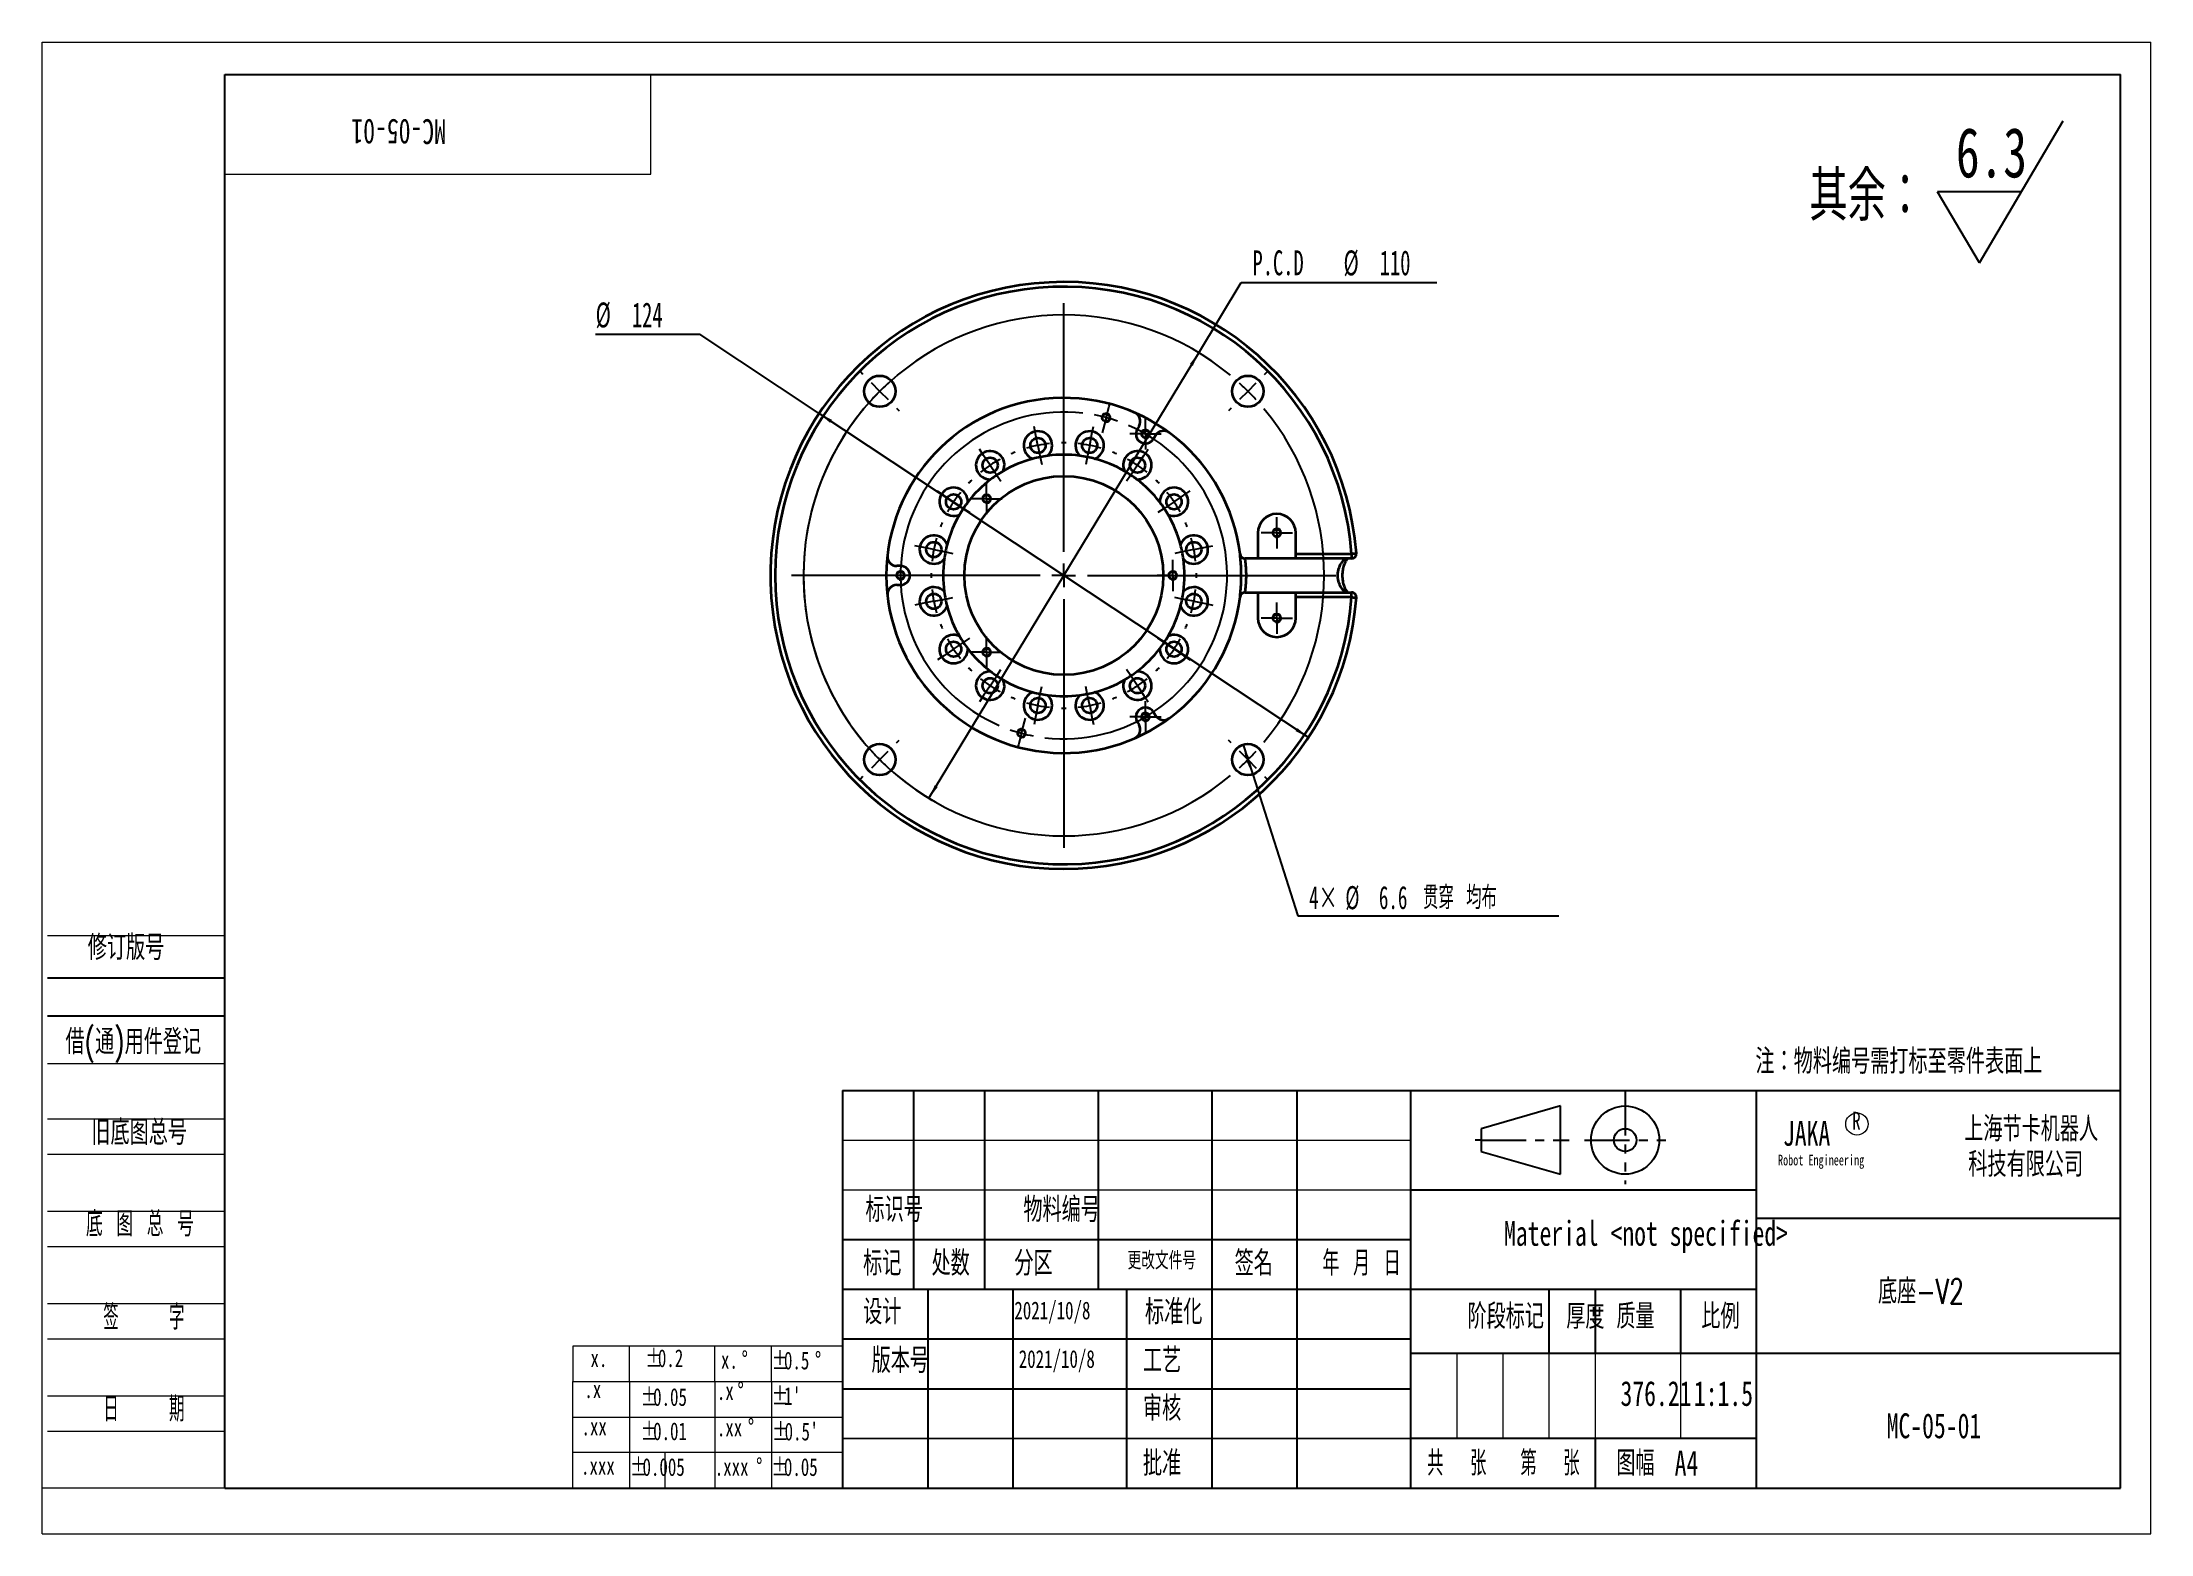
# Model space of a CAD drawing. Header units: millimetres. Extents: x 0 to 297, y 0 to 210.
import ezdxf

# ---------------------------------------------------------------- set-up
doc = ezdxf.new("R2010")
doc.units = ezdxf.units.MM
doc.linetypes.add('CENTERX2', pattern=[20.32, 12.7, -2.54, 2.54, -2.54])
doc.linetypes.add('PHANTOM', pattern=[12.7, 6.35, -1.27, 1.27, -1.27, 1.27, -1.27])
doc.layers.add('文字层', color=190, linetype='Continuous')
doc.layers.add('标注层', color=3, linetype='Continuous')
doc.styles.add('SLDTEXTSTYLE0', font='TXT', dxfattribs={"width": 0.7, "bigfont": 'bigfont'})
doc.styles.add('SLDTEXTSTYLE1', font='TXT', dxfattribs={"width": 0.7})
doc.styles.add('SLDTEXTSTYLE2', font='TXT', dxfattribs={"width": 0.6, "bigfont": 'bigfont'})
doc.styles.add('SLDTEXTSTYLE3', font='TXT', dxfattribs={"width": 0.62, "bigfont": 'bigfont'})
doc.styles.add('SLDTEXTSTYLE4', font='TXT', dxfattribs={"width": 0.614286, "bigfont": 'bigfont'})
doc.styles.add('SLDTEXTSTYLE5', font='TXT', dxfattribs={"width": 0.566667, "bigfont": 'bigfont'})
doc.styles.add('SLDTEXTSTYLE6', font='TXT', dxfattribs={"width": 0.605})
doc.styles.add('SLDTEXTSTYLE7', font='TXT', dxfattribs={"width": 0.605, "bigfont": 'bigfont'})
doc.dimstyles.new('SLDDIMSTYLE0', dxfattribs={"dimtxt": 3.5, "dimasz": 2, "dimexe": 0, "dimexo": 0.0625, "dimgap": 0.875, "dimtad": 0, "dimtih": 1, "dimtoh": 1, "dimdec": 0, "dimlfac": 1.5, "dimrnd": 1e-09, "dimzin": 12, "dimdsep": 46, "dimtxsty": 'SLDTEXTSTYLE6', "dimsah": 1, "dimcen": 0, "dimadec": 0, "dimazin": 3, "dimtfac": 1, "dimtmove": 0, "dimatfit": 3, "dimfxl": 0, "dimfrac": 2, "dimtolj": 1, "dimtzin": 12, "dimarcsym": 0})
doc.dimstyles.new('SLDDIMSTYLE1', dxfattribs={"dimtxt": 3.25, "dimasz": 2, "dimexe": 0, "dimexo": 0.0625, "dimgap": 0.8125, "dimtad": 0, "dimtih": 1, "dimtoh": 1, "dimlfac": 1.5, "dimrnd": 1e-09, "dimzin": 12, "dimdsep": 46, "dimtxsty": 'SLDTEXTSTYLE6', "dimsah": 1, "dimcen": 0, "dimadec": 0, "dimazin": 3, "dimtfac": 1, "dimtmove": 0, "dimatfit": 3, "dimfxl": 0, "dimfrac": 2, "dimtolj": 1, "dimtzin": 12, "dimarcsym": 0})

# ---------------------------------------------------------------- blocks, each defined once
blk = doc.blocks.new('SW_NOTE_0')
at = {"layer": '文字层', "color": 0, "char_height": 3.5, "attachment_point": 2, "style": 'SLDTEXTSTYLE0'}
for s, insert in [('\\M+18FE3\\M+18A43节卡\\M+18AF7\\M+18AED\\M+1906C', (16.08, 4.51)), ('\\M+189C8\\M+18B5A\\M+1974C\\M+18CC0\\M+18CF6\\M+18E69', (15.31, -0.49))]:
    blk.add_mtext(s, dxfattribs=dict(at, insert=insert))
blk = doc.blocks.new('SW_NOTE_1')
at = {"color": 0, "linetype": 'Continuous', "lineweight": 18, "char_height": 2.5, "attachment_point": 1, "style": 'SLDTEXTSTYLE1'}
for s, insert in [('%%p', (0, 3.22)), ('0.2', (1.75, 3.22))]:
    blk.add_mtext(s, dxfattribs=dict(at, insert=insert))
blk = doc.blocks.new('SW_NOTE_2')
at = {"color": 0, "linetype": 'Continuous', "lineweight": 18, "char_height": 2.5, "attachment_point": 1, "style": 'SLDTEXTSTYLE1'}
for s, insert in [('%%p', (0, 3.22)), ('0.05', (1.75, 3.22))]:
    blk.add_mtext(s, dxfattribs=dict(at, insert=insert))
blk = doc.blocks.new('SW_NOTE_3')
at = {"color": 0, "linetype": 'Continuous', "lineweight": 18, "char_height": 2.5, "attachment_point": 1, "style": 'SLDTEXTSTYLE1'}
for s, insert in [('%%p', (0, 3.22)), ('0.01', (1.75, 3.22))]:
    blk.add_mtext(s, dxfattribs=dict(at, insert=insert))
blk = doc.blocks.new('SW_NOTE_4')
at = {"color": 0, "linetype": 'Continuous', "lineweight": 18, "char_height": 2.5, "attachment_point": 1, "style": 'SLDTEXTSTYLE1'}
for s, insert in [('%%p', (0, 3.22)), ('0.005', (1.75, 3.22))]:
    blk.add_mtext(s, dxfattribs=dict(at, insert=insert))
blk = doc.blocks.new('SW_NOTE_5')
at = {"color": 0, "linetype": 'Continuous', "lineweight": 18, "char_height": 2.5, "attachment_point": 1, "style": 'SLDTEXTSTYLE1'}
for s, insert in [('%%p', (0, 3.22)), ('0.5', (1.75, 3.22)), ('%%d', (6.11, 3.22))]:
    blk.add_mtext(s, dxfattribs=dict(at, insert=insert))
blk = doc.blocks.new('SW_NOTE_6')
at = {"color": 0, "linetype": 'Continuous', "lineweight": 18, "char_height": 2.5, "attachment_point": 1, "style": 'SLDTEXTSTYLE1'}
for s, insert in [('%%d', (2.91, 3.22)), ('.x', (0, 3.22))]:
    blk.add_mtext(s, dxfattribs=dict(at, insert=insert))
blk = doc.blocks.new('SW_NOTE_7')
at = {"color": 0, "linetype": 'Continuous', "lineweight": 18, "char_height": 2.5, "attachment_point": 1, "style": 'SLDTEXTSTYLE1'}
for s, insert in [('%%d', (4.36, 3.22)), ('.xx', (0, 3.22))]:
    blk.add_mtext(s, dxfattribs=dict(at, insert=insert))
blk = doc.blocks.new('SW_NOTE_8')
at = {"color": 0, "linetype": 'Continuous', "lineweight": 18, "char_height": 2.5, "attachment_point": 1, "style": 'SLDTEXTSTYLE1'}
for s, insert in [('%%d', (5.82, 3.22)), ('.xxx', (0, 3.22))]:
    blk.add_mtext(s, dxfattribs=dict(at, insert=insert))
blk = doc.blocks.new('SW_NOTE_9')
at = {"color": 0, "linetype": 'Continuous', "lineweight": 18, "char_height": 2.5, "attachment_point": 1, "style": 'SLDTEXTSTYLE1'}
for s, insert in [('%%d', (2.91, 3.22)), ('x.', (0, 3.22))]:
    blk.add_mtext(s, dxfattribs=dict(at, insert=insert))
blk = doc.blocks.new('SW_NOTE_10')
at = {"color": 0, "linetype": 'Continuous', "lineweight": 18, "char_height": 2.5, "attachment_point": 1, "style": 'SLDTEXTSTYLE1'}
for s, insert in [('%%p', (0, 3.22)), ("1'", (1.75, 3.22))]:
    blk.add_mtext(s, dxfattribs=dict(at, insert=insert))
blk = doc.blocks.new('SW_NOTE_11')
at = {"color": 0, "linetype": 'Continuous', "lineweight": 18, "char_height": 2.5, "attachment_point": 1, "style": 'SLDTEXTSTYLE1'}
for s, insert in [('%%p', (0, 3.22)), ("0.5'", (1.75, 3.22))]:
    blk.add_mtext(s, dxfattribs=dict(at, insert=insert))
blk = doc.blocks.new('SW_NOTE_12')
at = {"color": 0, "linetype": 'Continuous', "lineweight": 18, "char_height": 2.5, "attachment_point": 1, "style": 'SLDTEXTSTYLE1'}
for s, insert in [('%%p', (0, 3.22)), ('0.05', (1.75, 3.22))]:
    blk.add_mtext(s, dxfattribs=dict(at, insert=insert))
blk = doc.blocks.new('SW_SFSYMBOL_0')
at = {"layer": '标注层', "color": 0}
for p, q in [((3.3, -10), (15.09, 10)), ((3.3, -10), (-2.6, 0)), ((9.2, 0), (-2.6, 0))]:
    blk.add_line(p, q, dxfattribs=at)
at = {"layer": '标注层', "color": 0, "insert": (0, 9.02), "char_height": 7, "attachment_point": 1, "style": 'SLDTEXTSTYLE1'}
blk.add_mtext('6.3', dxfattribs=at)
blk = doc.blocks.new('_D')
at = {"layer": '标注层'}
for p, q in [((92.66, 168.84), (77.95, 168.84)), ((109.43, 157.73), (92.66, 168.84)), ((178.34, 112.11), (109.43, 157.73))]:
    blk.add_line(p, q, dxfattribs=at)
for points in [[(109.43, 157.73), (110.96, 156.42), (111.24, 156.84)], [(178.34, 112.11), (176.81, 113.42), (176.54, 113.01)]]:
    blk.add_solid(points, dxfattribs=at)
at = {"layer": '标注层', "char_height": 3.5, "attachment_point": 1, "style": 'SLDTEXTSTYLE6'}
for s, insert in [('%%c', (77.95, 173.35)), ('124', (83.06, 173.36))]:
    blk.add_mtext(s, dxfattribs=dict(at, insert=insert))
blk = doc.blocks.new('_D_1')
at = {"layer": '标注层'}
for p, q in [((162.89, 166.28), (168.88, 176.17)), ((168.88, 176.17), (196.41, 176.17)), ((124.89, 103.56), (162.89, 166.28))]:
    blk.add_line(p, q, dxfattribs=at)
blk.add_arc((143.89, 134.92), 36.67, 129.7392, 239.5712, dxfattribs=at)
for points in [[(162.89, 166.28), (161.64, 164.7), (162.07, 164.44)], [(124.89, 103.56), (126.14, 105.14), (125.71, 105.4)]]:
    blk.add_solid(points, dxfattribs=at)
at = {"layer": '标注层', "char_height": 3.5, "attachment_point": 1, "style": 'SLDTEXTSTYLE6'}
for s, insert in [('P.C.D', (170.47, 180.69)), ('%%c', (183.29, 180.68)), ('110', (188.39, 180.69))]:
    blk.add_mtext(s, dxfattribs=dict(at, insert=insert))
blk = doc.blocks.new('_D_2')
at = {"layer": '标注层'}
for p, q in [((169.14, 111.09), (170.49, 106.9)), ((170.49, 106.9), (176.86, 87)), ((176.86, 87), (213.6, 87))]:
    blk.add_line(p, q, dxfattribs=at)
for points in [[(169.14, 111.09), (169.52, 109.11), (169.99, 109.26)], [(170.49, 106.9), (170.11, 108.88), (169.64, 108.73)]]:
    blk.add_solid(points, dxfattribs=at)
at = {"layer": '标注层', "char_height": 3.25, "attachment_point": 1}
for s, insert, style in [('4×', (178.44, 91.2), 'SLDTEXTSTYLE6'), ('%%c', (183.54, 91.19), 'SLDTEXTSTYLE6'), ('6.6', (188.27, 91.2), 'SLDTEXTSTYLE6'), ('贯\\M+190FA \\M+18BCF\\M+1957A', (194.48, 91.2), 'SLDTEXTSTYLE7')]:
    blk.add_mtext(s, dxfattribs=dict(at, insert=insert, style=style))
blk = doc.blocks.new('SW_CENTERMARKSYMBOL_0')
at = {"layer": '标注层', "color": 0}
for p, q in [((25.93, 29.26), (25.93, 64.26)), ((-2.36, 54.21), (-2.73, 54.59)), ((54.21, 54.21), (54.59, 54.59)), ((0, 51.85), (-1.18, 53.03)), ((0, 51.85), (1.18, 50.68)), ((51.85, 51.85), (50.68, 50.68)), ((51.85, 51.85), (53.03, 53.03)), ((2.36, 49.5), (2.73, 49.12)), ((31.88, 48.14), (31.45, 46.53)), ((31.88, 48.14), (32.31, 49.75)), ((32.31, 49.75), (32.45, 50.27)), ((49.5, 49.5), (49.12, 49.12)), ((21.96, 45.87), (21.75, 46.92)), ((22.29, 44.24), (21.96, 45.87)), ((29.57, 44.24), (29.89, 45.87)), ((29.89, 45.87), (30.1, 46.92)), ((31.45, 46.53), (31.31, 46.02)), ((14.63, 42.83), (14.04, 43.72)), ((15.56, 41.45), (14.63, 42.83)), ((22.29, 44.24), (22.61, 42.6)), ((22.61, 42.6), (22.82, 41.55)), ((29.24, 42.6), (29.04, 41.55)), ((29.57, 44.24), (29.24, 42.6)), ((36.3, 41.45), (37.22, 42.83)), ((37.22, 42.83), (37.82, 43.72)), ((15.56, 41.45), (16.48, 40.06)), ((16.48, 40.06), (17.08, 39.18)), ((35.37, 40.06), (34.78, 39.18)), ((36.3, 41.45), (35.37, 40.06)), ((9.02, 37.22), (8.13, 37.82)), ((10.41, 36.3), (9.02, 37.22)), ((10.41, 36.3), (11.79, 35.37)), ((41.45, 36.3), (40.06, 35.37)), ((41.45, 36.3), (42.83, 37.22)), ((42.83, 37.22), (43.72, 37.82)), ((11.79, 35.37), (12.68, 34.78)), ((40.06, 35.37), (39.18, 34.78)), ((5.98, 29.89), (4.94, 30.1)), ((7.62, 29.57), (5.98, 29.89)), ((44.24, 29.57), (45.87, 29.89)), ((45.87, 29.89), (46.92, 30.1)), ((7.62, 29.57), (9.25, 29.24)), ((9.25, 29.24), (10.3, 29.04)), ((25.93, 25.93), (25.93, 27.59)), ((42.6, 29.24), (41.55, 29.04)), ((44.24, 29.57), (42.6, 29.24)), ((22.59, 25.93), (-12.41, 25.93)), ((25.93, 25.93), (24.26, 25.93)), ((25.93, 25.93), (25.93, 24.26)), ((25.93, 25.93), (27.59, 25.93)), ((29.26, 25.93), (64.26, 25.93)), ((5.98, 21.96), (4.94, 21.75)), ((7.62, 22.29), (5.98, 21.96)), ((7.62, 22.29), (9.25, 22.61)), ((9.25, 22.61), (10.3, 22.82)), ((25.93, 22.59), (25.93, -12.41)), ((42.6, 22.61), (41.55, 22.82)), ((44.24, 22.29), (42.6, 22.61)), ((44.24, 22.29), (45.87, 21.96)), ((45.87, 21.96), (46.92, 21.75)), ((10.41, 15.56), (9.02, 14.63)), ((10.41, 15.56), (11.79, 16.48)), ((11.79, 16.48), (12.68, 17.08)), ((40.06, 16.48), (39.18, 17.08)), ((41.45, 15.56), (40.06, 16.48)), ((41.45, 15.56), (42.83, 14.63)), ((9.02, 14.63), (8.13, 14.04)), ((16.48, 11.79), (17.08, 12.68)), ((35.37, 11.79), (34.78, 12.68)), ((42.83, 14.63), (43.72, 14.04)), ((14.63, 9.02), (14.04, 8.13)), ((15.56, 10.41), (14.63, 9.02)), ((15.56, 10.41), (16.48, 11.79)), ((22.29, 7.62), (22.61, 9.25)), ((22.61, 9.25), (22.82, 10.3)), ((29.24, 9.25), (29.04, 10.3)), ((29.57, 7.62), (29.24, 9.25)), ((36.3, 10.41), (35.37, 11.79)), ((36.3, 10.41), (37.22, 9.02)), ((37.22, 9.02), (37.82, 8.13)), ((21.96, 5.98), (21.75, 4.94)), ((22.29, 7.62), (21.96, 5.98)), ((29.57, 7.62), (29.89, 5.98)), ((29.89, 5.98), (30.1, 4.94)), ((19.97, 3.71), (19.54, 2.1)), ((19.97, 3.71), (20.41, 5.32)), ((20.41, 5.32), (20.54, 5.84)), ((0, 0), (-1.18, -1.18)), ((0, 0), (1.18, 1.18)), ((2.36, 2.36), (2.73, 2.73)), ((19.54, 2.1), (19.41, 1.59)), ((49.5, 2.36), (49.12, 2.73)), ((51.85, 0), (50.68, 1.18)), ((-2.36, -2.36), (-2.73, -2.73)), ((51.85, 0), (53.03, -1.18)), ((54.21, -2.36), (54.59, -2.73))]:
    blk.add_line(p, q, dxfattribs=at)
for radius, start, end in [(36.67, 50.2087, 129.7913), (36.67, 135, 137.6044), (36.67, 132.3956, 135), (36.67, 45, 47.6044), (36.67, 42.3956, 45), (36.67, 140.2087, 219.7913), (23, 83.3037, 246.6963), (23, 75, 79.1519), (23, 70.8481, 75), (36.67, 320.2087, 39.7913), (23, 263.3037, 66.6963), (18.67, 88.9814, 91.0186), (18.67, 118.6343, 123.75), (18.67, 111.4814, 113.5186), (18.67, 101.25, 106.3657), (18.67, 96.1343, 101.25), (18.67, 78.75, 83.8657), (18.67, 73.6343, 78.75), (18.67, 66.4814, 68.5186), (18.67, 56.25, 61.3657), (18.67, 133.9814, 136.0186), (18.67, 123.75, 128.8657), (18.67, 51.1343, 56.25), (18.67, 43.9814, 46.0186), (18.67, 146.25, 151.3657), (18.67, 141.1343, 146.25), (18.67, 33.75, 38.8657), (18.67, 28.6343, 33.75), (18.67, 156.4814, 158.5186), (18.67, 21.4814, 23.5186), (18.67, 163.6343, 168.75), (18.67, 11.25, 16.3657), (18.67, 168.75, 173.8657), (18.67, 6.1343, 11.25), (18.67, 178.9814, 181.0186), (18.67, 186.1343, 191.25), (18.67, 348.75, 353.8657), (18.67, 358.9814, 1.0186), (18.67, 191.25, 196.3657), (18.67, 343.6343, 348.75), (18.67, 201.4814, 203.5186), (18.67, 336.4814, 338.5186), (18.67, 208.6343, 213.75), (18.67, 213.75, 218.8657), (18.67, 321.1343, 326.25), (18.67, 326.25, 331.3657), (18.67, 223.9814, 226.0186), (18.67, 313.9814, 316.0186), (18.67, 231.1343, 236.25), (18.67, 236.25, 241.3657), (18.67, 298.6343, 303.75), (18.67, 303.75, 308.8657), (18.67, 246.4814, 248.5186), (18.67, 253.6343, 258.75), (18.67, 258.75, 263.8657), (18.67, 268.9814, 271.0186), (18.67, 276.1343, 281.25), (18.67, 281.25, 286.3657), (18.67, 291.4814, 293.5186), (23, 250.8481, 255), (23, 255, 259.1519), (36.67, 222.3956, 225), (36.67, 312.3956, 315), (36.67, 315, 317.6044), (36.67, 225, 227.6044), (36.67, 230.2087, 309.7913)]:
    blk.add_arc((25.93, 25.93), radius, start, end, dxfattribs=at)
blk = doc.blocks.new('SW_CENTERMARKSYMBOL_1')
at = {"layer": '标注层', "color": 0}
for p, q in [((-1.67, 0), (-2.2, 0)), ((0, 0), (-1.67, 0)), ((0, 1.67), (0, 2.2)), ((0, 0), (0, 1.67)), ((0, 0), (0, -1.67)), ((0, 0), (1.67, 0)), ((1.67, 0), (2.2, 0)), ((0, -1.67), (0, -2.2))]:
    blk.add_line(p, q, dxfattribs=at)
blk = doc.blocks.new('SW_CENTERMARKSYMBOL_2')
at = {"layer": '标注层', "color": 0}
for p, q in [((-1.67, 0), (-2.2, 0)), ((0, 0), (-1.67, 0)), ((0, 1.67), (0, 2.2)), ((0, 0), (0, 1.67)), ((0, 0), (0, -1.67)), ((0, 0), (1.67, 0)), ((1.67, 0), (2.2, 0)), ((0, -1.67), (0, -2.2))]:
    blk.add_line(p, q, dxfattribs=at)
blk = doc.blocks.new('SW_CENTERMARKSYMBOL_3')
at = {"layer": '标注层', "color": 0}
for p, q in [((-1.67, 0), (-2.2, 0)), ((0, 0), (-1.67, 0)), ((0, 1.67), (0, 2.2)), ((0, 0), (0, 1.67)), ((0, 0), (0, -1.67)), ((0, 0), (1.67, 0)), ((1.67, 0), (2.2, 0)), ((0, -1.67), (0, -2.2))]:
    blk.add_line(p, q, dxfattribs=at)
blk = doc.blocks.new('SW_CENTERMARKSYMBOL_4')
at = {"layer": '标注层', "color": 0}
for p, q in [((-1.67, 0), (-2.2, 0)), ((0, 0), (-1.67, 0)), ((0, 1.67), (0, 2.2)), ((0, 0), (0, 1.67)), ((0, 0), (0, -1.67)), ((0, 0), (1.67, 0)), ((1.67, 0), (2.2, 0)), ((0, -1.67), (0, -2.2))]:
    blk.add_line(p, q, dxfattribs=at)
blk = doc.blocks.new('SW_CENTERMARKSYMBOL_5')
at = {"layer": '标注层', "color": 0}
for p, q in [((-1.67, 0), (-2.2, 0)), ((0, 0), (-1.67, 0)), ((0, 1.67), (0, 2.2)), ((0, 0), (0, 1.67)), ((0, 0), (0, -1.67)), ((0, 0), (1.67, 0)), ((1.67, 0), (2.2, 0)), ((0, -1.67), (0, -2.2))]:
    blk.add_line(p, q, dxfattribs=at)
blk = doc.blocks.new('SW_CENTERMARKSYMBOL_6')
at = {"layer": '标注层', "color": 0}
for p, q in [((-1.67, 0), (-2.2, 0)), ((0, 0), (-1.67, 0)), ((0, 1.67), (0, 2.2)), ((0, 0), (0, 1.67)), ((0, 0), (0, -1.67)), ((0, 0), (1.67, 0)), ((1.67, 0), (2.2, 0)), ((0, -1.67), (0, -2.2))]:
    blk.add_line(p, q, dxfattribs=at)
blk = doc.blocks.new('SW_CENTERMARKSYMBOL_7')
at = {"layer": '标注层', "color": 0}
for p, q in [((-1.67, 0), (-2.2, 0)), ((0, 0), (-1.67, 0)), ((0, 1.67), (0, 2.2)), ((0, 0), (0, 1.67)), ((0, 0), (0, -1.67)), ((0, 0), (1.67, 0)), ((1.67, 0), (2.2, 0)), ((0, -1.67), (0, -2.2))]:
    blk.add_line(p, q, dxfattribs=at)

msp = doc.modelspace()

# ---------------------------------------------------------------- linework, layer by layer
at = {"color": 1, "linetype": 'Continuous', "lineweight": 18}
for p, q in [((-0.0066, -0.0006), (-0.0066, 209.9994)), ((-0.0066, 209.9994), (296.9934, 209.9994)), ((296.9934, -0.0006), (296.9934, 209.9994)), ((112.7262, 55.43), (192.7262, 55.43)), ((112.7262, 48.43), (192.7262, 48.43)), ((199.2262, 25.43), (199.2262, 13.4534)), ((205.7262, 25.43), (205.7262, 13.4552)), ((212.2151, 25.43), (212.2151, 13.4569)), ((218.7262, 25.43), (218.7262, 13.4587)), ((230.7262, 25.43), (230.7262, 13.462)), ((-0.0066, -0.0006), (296.9934, -0.0006))]:
    msp.add_line(p, q, dxfattribs=at)
at = {"color": 190, "linetype": 'Continuous', "lineweight": 25}
for p, q in [((25.7262, 6.43), (25.7262, 205.43)), ((25.7262, 205.43), (292.7262, 205.43)), ((292.7262, 6.43), (292.7262, 205.43)), ((25.7262, 6.43), (292.7262, 6.43))]:
    msp.add_line(p, q, dxfattribs=at)
at = {"color": 190, "linetype": 'Continuous', "lineweight": 18}
for p, q in [((85.7262, 191.43), (85.7262, 205.43)), ((25.7262, 191.43), (85.7262, 191.43)), ((112.7262, 26.43), (74.7262, 26.43)), ((74.7262, 26.43), (74.7262, 21.43)), ((82.7262, 21.43), (82.7262, 26.43)), ((94.7262, 21.43), (94.7262, 26.43)), ((102.7262, 21.43), (102.7262, 26.43)), ((112.7262, 26.43), (112.7262, 6.43)), ((74.7262, 6.43), (74.7262, 21.43)), ((74.7262, 21.43), (112.7262, 21.43)), ((82.7262, 21.43), (82.7262, 6.43)), ((94.7262, 21.43), (94.7262, 6.43)), ((102.7262, 21.43), (102.7262, 6.43)), ((74.7262, 16.43), (112.7262, 16.43)), ((112.7262, 11.43), (74.7262, 11.43)), ((87.7262, 6.43), (87.7262, 11.43)), ((74.7262, 6.43), (112.7262, 6.43))]:
    msp.add_line(p, q, dxfattribs=at)
at = {"color": 7, "linetype": 'Continuous', "lineweight": 35}
for p, q in [((154.4917, 155.9538), (154.2337, 155.507)), ((156.5431, 154.1737), (156.8011, 154.6205)), ((171.2218, 140.9217), (171.2218, 137.3217)), ((176.5551, 137.9884), (176.5551, 140.9217)), ((171.2218, 137.3217), (169.3712, 137.3217)), ((176.5551, 137.3217), (171.2218, 137.3217)), ((176.5551, 137.9884), (184.4272, 137.9884)), ((176.5551, 137.3217), (176.5551, 137.9884)), ((184.4272, 137.3217), (176.5551, 137.3217)), ((184.4272, 137.9884), (184.4272, 137.3217)), ((120.8884, 136.2551), (120.3725, 136.2551)), ((120.3725, 133.5884), (120.8884, 133.5884)), ((169.3712, 132.5217), (171.2218, 132.5217)), ((171.2218, 132.5217), (171.2218, 128.9217)), ((171.2218, 132.5217), (176.5551, 132.5217)), ((176.5551, 132.5217), (184.4272, 132.5217)), ((176.5551, 131.8551), (176.5551, 132.5217)), ((176.5551, 128.9217), (176.5551, 131.8551)), ((184.4272, 131.8551), (176.5551, 131.8551)), ((184.4272, 131.8551), (184.4272, 132.5217)), ((154.2337, 114.3365), (154.4917, 113.8897)), ((156.8011, 115.223), (156.5431, 115.6698))]:
    msp.add_line(p, q, dxfattribs=at)
at = {"color": 2, "linetype": 'Continuous', "lineweight": 18}
for p, q in [((0.7262, 84.2206), (25.7262, 84.2206)), ((0.7262, 66.2206), (25.7262, 66.2206)), ((0.7262, 58.43), (25.7262, 58.43)), ((0.7262, 53.43), (25.7262, 53.43)), ((0.7262, 45.43), (25.7262, 45.43)), ((0.7262, 40.43), (25.7262, 40.43)), ((0.7262, 32.43), (25.7262, 32.43)), ((0.7262, 27.43), (25.7262, 27.43)), ((0.7262, 19.43), (25.7262, 19.43)), ((0.7262, 14.43), (25.7262, 14.43)), ((25.7262, 6.43), (-0.0066, 6.43))]:
    msp.add_line(p, q, dxfattribs=at)
at = {"color": 7, "linetype": 'Continuous', "lineweight": 18}
for p, q in [((25.7262, 62.43), (25.7262, 6.43)), ((241.4181, 6.4404), (241.4181, 6.43))]:
    msp.add_line(p, q, dxfattribs=at)
at = {"color": 1, "linetype": 'Continuous', "lineweight": 25}
for p, q in [((112.7262, 62.43), (292.7262, 62.43)), ((112.7262, 62.43), (112.7262, 6.43)), ((122.7262, 62.43), (122.7262, 34.43)), ((132.7262, 62.43), (132.7262, 34.43)), ((148.7262, 62.43), (148.7262, 34.43)), ((164.7262, 62.43), (164.7262, 6.43)), ((176.7262, 62.43), (176.7262, 6.43)), ((192.7262, 62.43), (192.7262, 6.43)), ((241.3877, 62.43), (241.4181, 6.4404)), ((241.3975, 44.43), (292.7262, 44.43)), ((112.7262, 41.43), (192.7262, 41.43)), ((112.7262, 34.43), (192.7262, 34.43)), ((124.7262, 34.43), (124.7262, 6.43)), ((136.7262, 34.43), (136.7262, 6.43)), ((152.7262, 34.43), (152.7262, 6.43)), ((192.7262, 34.43), (241.4029, 34.43)), ((218.7262, 34.43), (218.7262, 25.43)), ((230.7262, 34.43), (230.7262, 25.43)), ((112.7262, 27.43), (192.7262, 27.43)), ((192.7262, 25.43), (292.7262, 25.43)), ((112.7262, 20.43), (192.7262, 20.43)), ((112.7262, 13.43), (192.7262, 13.4517)), ((192.7262, 13.4517), (241.4143, 13.4649)), ((218.7262, 13.4587), (218.7262, 6.43))]:
    msp.add_line(p, q, dxfattribs=at)
at = {"color": 7, "linetype": 'Continuous', "lineweight": 35, "flags": 128}
for points in [[(184.4272, 137.9884), (184.5599, 137.9985), (184.6872, 138.0081), (184.8041, 138.0169), (184.9058, 138.0246), (184.9883, 138.0309), (185.0481, 138.0354), (185.083, 138.038), (185.0915, 138.0387)], [(184.4272, 131.8551), (184.5599, 131.845), (184.6872, 131.8354), (184.8041, 131.8266), (184.9058, 131.8189), (184.9883, 131.8126), (185.0481, 131.8081), (185.083, 131.8055), (185.0915, 131.8048)]]:
    msp.add_lwpolyline(points, dxfattribs=at)
at = {"color": 7, "linetype": 'Continuous', "lineweight": 35}
for centre, radius in [((117.9612, 160.849), 2.2), ((169.8157, 160.849), 2.2), ((149.8413, 157.138), 0.5333), ((155.3884, 154.8403), 0.5333), ((133.5178, 150.4425), 1.0667), ((140.2467, 153.2297), 1.0667), ((147.5301, 153.2297), 1.0667), ((154.2591, 150.4425), 1.0667), ((143.8884, 134.9217), 14), ((128.3677, 145.2924), 1.0667), ((133.0106, 145.7284), 0.5333), ((159.4092, 145.2924), 1.0667), ((125.5804, 138.5634), 1.0667), ((162.1964, 138.5634), 1.0667), ((173.8884, 140.9217), 0.5333), ((120.8884, 134.9217), 0.5333), ((159.2218, 134.9217), 0.5333), ((125.5804, 131.2801), 1.0667), ((162.1964, 131.2801), 1.0667), ((173.8884, 128.9217), 0.5333), ((128.3677, 124.5511), 1.0667), ((159.4092, 124.5511), 1.0667), ((133.0106, 124.1151), 0.5333), ((133.5178, 119.401), 1.0667), ((154.2591, 119.401), 1.0667), ((140.2467, 116.6138), 1.0667), ((147.5301, 116.6138), 1.0667), ((137.9356, 112.7055), 0.5333), ((155.3884, 115.0032), 0.5333), ((117.9612, 108.9945), 2.2), ((169.8157, 108.9945), 2.2)]:
    msp.add_circle(centre, radius, dxfattribs=at)
at = {"color": 11, "linetype": 'Continuous', "lineweight": 18}
msp.add_circle((255.5981, 57.6931), 1.5752, dxfattribs=at)
at = {"color": 7, "linetype": 'Continuous', "lineweight": 35}
for centre, radius, start, end in [((143.8884, 134.9217), 41.3212, 4.32606, 270), ((143.8884, 134.9217), 40.6546, 4.32606, 355.67394), ((143.8884, 134.9217), 25, 6.862123, 353.137877), ((153.337, 156.6205), 1.3333, 330, 66.469602), ((140.2467, 153.2297), 2, 313.070687, 249.429313), ((147.5301, 153.2297), 2, 290.570687, 226.929313), ((155.3884, 154.8403), 1.3333, 150, 330), ((157.9558, 153.9538), 1.3333, 53.530398, 150), ((133.5178, 150.4425), 2, 335.570687, 271.929313), ((143.8884, 134.9217), 17, 97.693608, 104.806392), ((143.8884, 134.9217), 17, 82.306392, 97.693608), ((143.8884, 134.9217), 17, 75.193608, 82.306392), ((154.2591, 150.4425), 2, 268.070687, 204.429313), ((143.8884, 134.9217), 17, 120.193608, 127.306392), ((143.8884, 134.9217), 17, 104.806392, 120.193608), ((143.8884, 134.9217), 17, 59.806392, 75.193608), ((143.8884, 134.9217), 17, 52.693608, 59.806392), ((128.3677, 145.2924), 2, 358.070687, 294.429313), ((143.8884, 134.9217), 17, 127.306392, 142.693608), ((143.8884, 134.9217), 17, 37.306392, 52.693608), ((159.4092, 145.2924), 2, 245.570687, 181.929313), ((143.8884, 134.9217), 17, 149.806392, 165.193608), ((143.8884, 134.9217), 17, 142.693608, 149.806392), ((143.8884, 134.9217), 17, 30.193608, 37.306392), ((143.8884, 134.9217), 17, 14.806392, 30.193608), ((173.8884, 140.9217), 2.6667, 0, 180), ((125.5804, 138.5634), 2, 20.570687, 316.929313), ((162.1964, 138.5634), 2, 223.070687, 159.429313), ((120.3725, 137.5884), 1.3333, 173.530398, 270), ((143.8884, 134.9217), 17, 172.306392, 187.693608), ((143.8884, 134.9217), 17, 165.193608, 172.306392), ((143.8884, 134.9217), 17, 7.693608, 14.806392), ((143.8884, 134.9217), 17, 352.306392, 7.693608), ((169.3712, 137.9884), 0.6667, 186.862123, 270), ((184.4272, 137.9884), 0.6667, 270, 4.32606), ((120.8884, 134.9217), 1.3333, 270, 90), ((120.3725, 132.2551), 1.3333, 90, 186.469602), ((125.5804, 131.2801), 2, 43.070687, 339.429313), ((143.8884, 134.9217), 17, 187.693608, 194.806392), ((143.8884, 134.9217), 41.3212, 270, 355.67394), ((162.1964, 131.2801), 2, 200.570687, 136.929313), ((143.8884, 134.9217), 17, 345.193608, 352.306392), ((169.3712, 131.8551), 0.6667, 90, 173.137877), ((184.4272, 131.8551), 0.6667, 355.67394, 90), ((143.8884, 134.9217), 17, 194.806392, 210.193608), ((143.8884, 134.9217), 17, 329.806392, 345.193608), ((173.8884, 128.9217), 2.6667, 180, 0), ((128.3677, 124.5511), 2, 65.570687, 1.929313), ((143.8884, 134.9217), 17, 210.193608, 217.306392), ((159.4092, 124.5511), 2, 178.070687, 114.429313), ((143.8884, 134.9217), 17, 322.693608, 329.806392), ((143.8884, 134.9217), 17, 217.306392, 232.693608), ((143.8884, 134.9217), 17, 307.306392, 322.693608), ((133.5178, 119.401), 2, 88.070687, 24.429313), ((143.8884, 134.9217), 17, 232.693608, 239.806392), ((143.8884, 134.9217), 17, 239.806392, 255.193608), ((143.8884, 134.9217), 17, 284.806392, 300.193608), ((154.2591, 119.401), 2, 155.570687, 91.929313), ((143.8884, 134.9217), 17, 300.193608, 307.306392), ((140.2467, 116.6138), 2, 110.570687, 46.929313), ((143.8884, 134.9217), 17, 255.193608, 262.306392), ((143.8884, 134.9217), 17, 262.306392, 277.693608), ((147.5301, 116.6138), 2, 133.070687, 69.429313), ((143.8884, 134.9217), 17, 277.693608, 284.806392), ((155.3884, 115.0032), 1.3333, 30, 210), ((153.337, 113.223), 1.3333, 293.530398, 30), ((157.9558, 115.8897), 1.3333, 210, 306.469602)]:
    msp.add_arc(centre, radius, start, end, dxfattribs=at)
at = {"color": 7, "linetype": 'Continuous', "lineweight": 18}
for centre in [(149.8413, 157.138), (155.3884, 154.8403), (133.0106, 145.7284), (173.8884, 140.9217), (120.8884, 134.9217), (159.2218, 134.9217), (173.8884, 128.9217), (133.0106, 124.1151), (137.9356, 112.7055), (155.3884, 115.0032)]:
    msp.add_arc(centre, 0.6667, 255, 195, dxfattribs=at)
at = {"color": 7, "linetype": 'Continuous', "lineweight": 35}
for points, knots in [([(168.7093, 131.9347), (168.7093, 131.9347), (168.7116, 131.9536), (168.7204, 132.0278), (168.7269, 132.0839), (168.7433, 132.2309), (168.753, 132.321), (168.7744, 132.5346), (168.7862, 132.6593), (168.8096, 132.9328), (168.8212, 133.0825), (168.8431, 133.4089), (168.8532, 133.5835), (168.87, 133.9453), (168.8768, 134.1354), (168.886, 134.5257), (168.8884, 134.7221), (168.8884, 135.1171), (168.886, 135.3179), (168.8769, 135.7055), (168.8702, 135.8935), (168.8533, 136.2582), (168.8432, 136.4335), (168.8215, 136.7572), (168.8098, 136.908), (168.7862, 137.1847), (168.7746, 137.3068), (168.7532, 137.5203), (168.7433, 137.6123), (168.727, 137.7593), (168.7205, 137.8146), (168.7117, 137.8895), (168.7093, 137.9088), (168.7093, 137.9088)], [0, 0, 0, 0, 0.0625, 0.0625, 0.125, 0.125, 0.1875, 0.1875, 0.25, 0.25, 0.3125, 0.3125, 0.375, 0.375, 0.4375, 0.4375, 0.5, 0.5, 0.5625, 0.5625, 0.625, 0.625, 0.6875, 0.6875, 0.75, 0.75, 0.8125, 0.8125, 0.875, 0.875, 0.9375, 0.9375, 1, 1, 1, 1]), ([(169.3712, 137.3217), (169.3712, 137.3217), (169.3737, 137.3058), (169.383, 137.2441), (169.3898, 137.1986), (169.4069, 137.078), (169.4172, 137.0027), (169.4394, 136.8288), (169.4513, 136.7297), (169.4756, 136.5057), (169.4875, 136.3845), (169.5096, 136.1247), (169.5198, 135.9844), (169.5368, 135.6937), (169.5435, 135.544), (169.5527, 135.236), (169.5551, 135.0767), (169.5551, 134.7633), (169.5527, 134.6074), (169.5434, 134.2974), (169.5366, 134.1461), (169.5197, 133.8574), (169.5095, 133.718), (169.4872, 133.4559), (169.4753, 133.3352), (169.4513, 133.1142), (169.4392, 133.013), (169.417, 132.8389), (169.4069, 132.7652), (169.3898, 132.6447), (169.3829, 132.5984), (169.3736, 132.5374), (169.3712, 132.5217), (169.3712, 132.5217)], [0, 0, 0, 0, 0.0625, 0.0625, 0.125, 0.125, 0.1875, 0.1875, 0.25, 0.25, 0.3125, 0.3125, 0.375, 0.375, 0.4375, 0.4375, 0.5, 0.5, 0.5625, 0.5625, 0.625, 0.625, 0.6875, 0.6875, 0.75, 0.75, 0.8125, 0.8125, 0.875, 0.875, 0.9375, 0.9375, 1, 1, 1, 1]), ([(183.8232, 132.5217), (183.7598, 132.5217), (183.6927, 132.5373), (183.5547, 132.5966), (183.4839, 132.64), (183.3396, 132.7534), (183.2655, 132.8242), (183.1208, 132.9888), (183.0497, 133.0828), (182.9122, 133.2958), (182.8464, 133.4145), (182.7272, 133.6712), (182.6729, 133.8116), (182.5825, 134.1091), (182.5467, 134.2648), (182.5099, 134.5101), (182.5005, 134.5939), (182.4882, 134.7604), (182.4821, 134.9272), (182.4887, 135.0942), (182.5017, 135.2615), (182.5114, 135.3453), (182.5488, 135.5886), (182.5848, 135.7433), (182.6755, 136.039), (182.7304, 136.1799), (182.8495, 136.4348), (182.9142, 136.551), (183.0513, 136.763), (183.1235, 136.8581), (183.2676, 137.0214), (183.3403, 137.0908), (183.4855, 137.2046), (183.5569, 137.2481), (183.6939, 137.3065), (183.7599, 137.3217), (183.8232, 137.3217)], [0, 0, 0, 0, 0.0625, 0.0625, 0.125, 0.125, 0.1875, 0.1875, 0.25, 0.25, 0.3125, 0.3125, 0.375, 0.375, 0.4375, 0.4375, 0.46875, 0.46875, 0.5, 0.53125, 0.53125, 0.5625, 0.5625, 0.625, 0.625, 0.6875, 0.6875, 0.75, 0.75, 0.8125, 0.8125, 0.875, 0.875, 0.9375, 0.9375, 1, 1, 1, 1]), ([(183.9412, 132.4997), (183.9391, 132.5008), (183.9344, 132.5033), (183.8696, 132.5598), (183.776, 132.6718), (183.6569, 132.8516), (183.5284, 133.0959), (183.4035, 133.3999), (183.2947, 133.7505), (183.2131, 134.131), (183.1626, 134.5269), (183.1469, 134.926), (183.163, 135.3191), (183.2118, 135.7005), (183.2881, 136.0651), (183.3896, 136.4032), (183.5108, 136.7086), (183.6422, 136.968), (183.7673, 137.1603), (183.8679, 137.2822), (183.9338, 137.3399), (183.9382, 137.3422), (183.9401, 137.3431)], [0, 0, 0, 0, 0.03340833, 0.07645844, 0.12428336, 0.17641872, 0.23114804, 0.28806869, 0.34352662, 0.39793211, 0.45001575, 0.50057797, 0.55063042, 0.60047524, 0.6520342, 0.70502582, 0.75950433, 0.81618569, 0.8729018, 0.92136536, 0.96620869, 1, 1, 1, 1])]:
    msp.add_open_spline(points, degree=3, knots=knots, dxfattribs=at)
at = {"layer": '文字层', "linetype": 'PHANTOM'}
for p, q in [((222.9513, 62.4437), (222.9513, 49.2406)), ((202.6656, 55.43), (213.8656, 55.43)), ((217.2379, 55.43), (229.4344, 55.43))]:
    msp.add_line(p, q, dxfattribs=at)
at = {"layer": '文字层'}
for p, q in [((213.8656, 60.23), (202.6656, 57.03)), ((213.8656, 50.63), (213.8656, 60.23)), ((202.6656, 57.03), (202.6656, 53.83)), ((202.6656, 55.43), (201.8441, 55.43)), ((202.6656, 53.83), (213.8656, 50.63)), ((213.8656, 55.43), (215.0472, 55.43))]:
    msp.add_line(p, q, dxfattribs=at)
for radius in [4.8, 1.6]:
    msp.add_circle((222.9513, 55.43), radius, dxfattribs=at)
at = {"layer": '标注层', "linetype": 'CENTERX2', "lineweight": 18}
msp.add_line((181.7629, 134.9217), (168.3213, 134.9217), dxfattribs=at)
at = {"layer": '标注层', "color": 2}
for p, q in [((0.7262, 78.2592), (25.7262, 78.2592)), ((0.7262, 72.9304), (25.7262, 72.9304))]:
    msp.add_line(p, q, dxfattribs=at)
at = {"layer": '标注层', "color": 1}
for p, q in [((192.7262, 48.43), (241.3953, 48.43)), ((212.2151, 34.43), (212.2151, 25.43))]:
    msp.add_line(p, q, dxfattribs=at)

# ---------------------------------------------------------------- block references
at = {"color": 190, "linetype": 'Continuous', "lineweight": 18}
for name, p in [('SW_NOTE_1', (84.9667, 22.755)), ('SW_NOTE_9', (95.6028, 22.5281)), ('SW_NOTE_5', (102.7262, 22.43)), ('SW_NOTE_6', (95.0255, 18.126)), ('SW_NOTE_10', (102.7262, 17.43)), ('SW_NOTE_2', (84.2965, 17.2898)), ('SW_NOTE_3', (84.2965, 12.4677)), ('SW_NOTE_7', (95.0255, 13.0021)), ('SW_NOTE_11', (102.8105, 12.43)), ('SW_NOTE_4', (82.8, 7.434)), ('SW_NOTE_8', (94.7262, 7.4614)), ('SW_NOTE_12', (102.7124, 7.43))]:
    msp.add_blockref(name, p, dxfattribs=at)
at = {"layer": '文字层', "color": 4}
msp.add_blockref('SW_NOTE_0', (264.0592, 54.2483), dxfattribs=at)
at = {"layer": '标注层'}
for name, p in [('SW_SFSYMBOL_0', (269.5454, 188.9414)), ('SW_CENTERMARKSYMBOL_0', (117.9612, 108.9945)), ('SW_CENTERMARKSYMBOL_7', (155.3884, 154.8403)), ('SW_CENTERMARKSYMBOL_2', (133.0106, 145.7284)), ('SW_CENTERMARKSYMBOL_4', (173.8884, 140.9217)), ('SW_CENTERMARKSYMBOL_3', (159.2218, 134.9217)), ('SW_CENTERMARKSYMBOL_5', (173.8884, 128.9217)), ('SW_CENTERMARKSYMBOL_1', (133.0106, 124.1151)), ('SW_CENTERMARKSYMBOL_6', (155.3884, 115.0032))]:
    msp.add_blockref(name, p, dxfattribs=at)

# ---------------------------------------------------------------- texts
at = {"color": 2, "linetype": 'Continuous', "lineweight": 18, "insert": (50.2074, 195.6547), "char_height": 3.5, "attachment_point": 2, "rotation": 180, "style": 'SLDTEXTSTYLE1'}
msp.add_mtext('MC-05-01', dxfattribs=at)
at = {"color": 2, "linetype": 'Continuous', "lineweight": 18}
for s, insert, char_height, attachment_point, style in [('\\M+18ED8(\\M+192CA)\\M+19770\\M+18C8F\\M+1936F记', (3.2769, 71.0184), 3.5, 1, 'SLDTEXTSTYLE0'), ('\\M+18B8C\\M+192EA图总\\M+18D86', (6.9202, 58.2605), 3.5, 1, 'SLDTEXTSTYLE0'), ('\\M+192EA 图 总 \\M+18D86', (6.1546, 45.3659), 3.5, 1, 'SLDTEXTSTYLE4'), ('\\M+192EA\\M+18DC0-V2', (264.6214, 35.8931), 3.5, 2, 'SLDTEXTSTYLE0'), ('2021/10/8', (136.923, 32.6991), 2.5, 1, 'SLDTEXTSTYLE1'), ('签    \\M+18E9A', (14.3172, 32.232), 3.5, 2, 'SLDTEXTSTYLE5'), ('376.21', (227.2959, 21.507), 3.5, 2, 'SLDTEXTSTYLE1'), ('1:1.5', (236.8004, 21.507), 3.5, 2, 'SLDTEXTSTYLE1'), ('\\M+193FA    \\M+18AFA', (14.3172, 19.3037), 3.5, 2, 'SLDTEXTSTYLE5'), ('MC-05-01', (266.4483, 16.9554), 3.5, 2, 'SLDTEXTSTYLE1')]:
    msp.add_mtext(s, dxfattribs=dict(at, insert=insert, char_height=char_height, attachment_point=attachment_point, style=style))
at = {"color": 7, "linetype": 'Continuous', "lineweight": 18, "attachment_point": 1, "style": 'SLDTEXTSTYLE1'}
for s, insert, char_height in [('R', (254.9389, 59.4081), 2.5), ('JAKA', (245.1827, 58.1285), 3.5), ('Robot Engineering', (244.4809, 53.3701), 1.5)]:
    msp.add_mtext(s, dxfattribs=dict(at, insert=insert, char_height=char_height))
at = {"color": 4, "linetype": 'Continuous', "lineweight": 18, "attachment_point": 2}
for s, insert, char_height, style in [('标记', (118.317, 39.8472), 3.5, 'SLDTEXTSTYLE0'), ('处\\M+19094', (127.9568, 39.8472), 3.5, 'SLDTEXTSTYLE0'), ('\\M+195AA\\M+18BE6', (139.6162, 39.8472), 3.5, 'SLDTEXTSTYLE0'), ('\\M+18D58\\M+189FC\\M+195B6\\M+18C8F\\M+18D86', (157.687, 39.7222), 2.5, 'SLDTEXTSTYLE0'), ('签\\M+196BC', (170.6478, 39.8472), 3.5, 'SLDTEXTSTYLE0'), ('\\M+1944E \\M+18C8E \\M+193FA', (185.8233, 39.8472), 3.5, 'SLDTEXTSTYLE3'), ('设计', (118.317, 32.9882), 3.5, 'SLDTEXTSTYLE0'), ('标\\M+18F79\\M+189BB', (159.3608, 32.9882), 3.5, 'SLDTEXTSTYLE0'), ('阶\\M+19269标记', (206.1295, 32.3664), 3.5, 'SLDTEXTSTYLE0'), ('质\\M+197CA', (224.406, 32.3664), 3.5, 'SLDTEXTSTYLE0'), ('\\M+194E4\\M+197E1', (236.3729, 32.3664), 3.5, 'SLDTEXTSTYLE0'), ('\\M+194C5\\M+1967B\\M+18D86', (120.8597, 26.1494), 3.5, 'SLDTEXTSTYLE0'), ('\\M+18D48艺', (157.731, 26.1494), 3.5, 'SLDTEXTSTYLE0'), ('审\\M+18A6A', (157.731, 19.4156), 3.5, 'SLDTEXTSTYLE0'), ('\\M+194E1\\M+18F79', (157.7334, 11.6918), 3.5, 'SLDTEXTSTYLE0'), ('\\M+18BA4  张', (199.2371, 11.6918), 3.5, 'SLDTEXTSTYLE2'), ('\\M+191E6  张', (212.3618, 11.6918), 3.5, 'SLDTEXTSTYLE2'), ('图\\M+1959D', (224.406, 11.6918), 3.5, 'SLDTEXTSTYLE0')]:
    msp.add_mtext(s, dxfattribs=dict(at, insert=insert, char_height=char_height, style=style))
at = {"color": 190, "linetype": 'Continuous', "lineweight": 18, "char_height": 2.5, "attachment_point": 1, "style": 'SLDTEXTSTYLE1'}
for s, insert in [('x.', (77.2218, 25.9777)), ('.x', (76.3581, 21.6063)), ('.xx', (75.9578, 16.3593)), ('.xxx', (75.8901, 10.8249))]:
    msp.add_mtext(s, dxfattribs=dict(at, insert=insert))
at = {"layer": '文字层', "insert": (241.3008, 68.259), "char_height": 3.5, "attachment_point": 1, "style": 'SLDTEXTSTYLE0'}
msp.add_mtext('\\M+1928D\\M+18146\\M+195A8\\M+197BF编\\M+18D86\\M+18EF9\\M+191C5标\\M+18E8A\\M+197EB\\M+18C8F\\M+1955C\\M+196CA\\M+18FE3', dxfattribs=at)
at = {"layer": '标注层', "attachment_point": 1}
for s, insert, char_height, style in [('\\M+191B4\\M+1975D\\M+18146', (248.906, 191.8491), 7, 'SLDTEXTSTYLE0'), ('A4', (229.922, 11.6918), 3.5, 'SLDTEXTSTYLE1')]:
    msp.add_mtext(s, dxfattribs=dict(at, insert=insert, char_height=char_height, style=style))
at = {"layer": '标注层', "color": 2}
for s, insert, char_height, attachment_point, style in [('\\M+18F43订\\M+194C5\\M+18D86', (6.4138, 84.2859), 3.5, 1, 'SLDTEXTSTYLE0'), ('Material <not specified>', (225.8899, 44.0526), 3.5, 2, 'SLDTEXTSTYLE1'), ('2021/10/8', (137.5432, 25.8603), 2.5, 1, 'SLDTEXTSTYLE1')]:
    msp.add_mtext(s, dxfattribs=dict(at, insert=insert, char_height=char_height, attachment_point=attachment_point, style=style))
at = {"layer": '标注层', "color": 4, "char_height": 3.5, "attachment_point": 2, "style": 'SLDTEXTSTYLE0'}
for s, insert in [('标识\\M+18D86', (120.0008, 47.387)), ('\\M+195A8\\M+197BF编\\M+18D86', (143.5868, 47.387)), ('\\M+18CFA\\M+19378', (217.3562, 32.3664))]:
    msp.add_mtext(s, dxfattribs=dict(at, insert=insert))

# ---------------------------------------------------------------- dimensions: what is measured, and where the dimension line sits
at = {"layer": '标注层'}
for p1, p2, text, dimstyle, picture, middle in [((162.8882, 166.2818), (124.8886, 103.5617), 'P.C.D<>', 'SLDDIMSTYLE0', '_D_1', (183.4412, 179.1818)), ((170.4864, 106.8992), (169.1449, 111.0898), '4×<>贯穿 均布', 'SLDDIMSTYLE1', '_D_2', (196.0209, 89.8476))]:
    dim = msp.add_diameter_dim_2p(p1=p1, p2=p2, text=text, dimstyle=dimstyle, dxfattribs=at)
    dim.commit()
    dim.dimension.update_dxf_attribs({"geometry": picture, "text_midpoint": middle, "dimtype": 163})
dim = msp.add_diameter_dim_2p(p1=(109.4348, 157.7339), p2=(178.342, 112.1096), dimstyle='SLDDIMSTYLE0', dxfattribs=at)
dim.commit()
dim.dimension.update_dxf_attribs({"geometry": '_D', "text_midpoint": (84.5148, 171.8484), "dimtype": 163})

doc.saveas('drawing.dxf')
